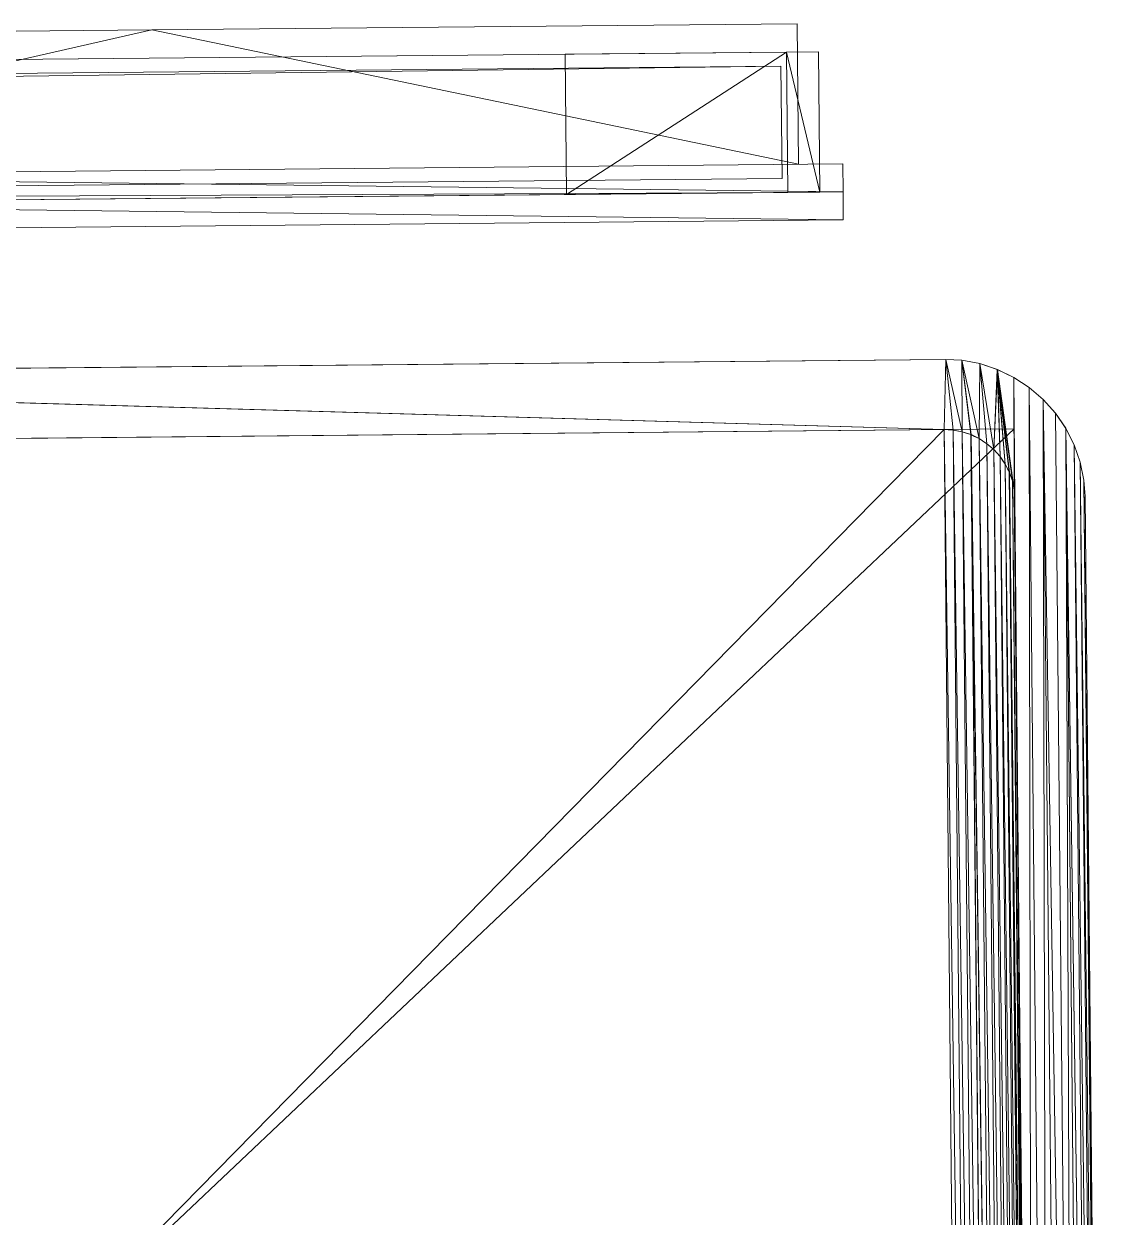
# Model space of a CAD drawing. Header units: millimetres. Extents: x -284281 to 1648660, y -821378 to -151356.
# Drawn here: x -263756 to -263571.9, y -271420 to -271216 of the extents above; entities that cross this region are included whole.
import ezdxf

# ---------------------------------------------------------------- set-up
doc = ezdxf.new("R2010")
doc.units = ezdxf.units.MM
doc.header["$MEASUREMENT"] = 0

# ---------------------------------------------------------------- blocks, each defined once
blk = doc.blocks.new('Forme_113_1')
at = {"color": 7, "linetype": 'Continuous', "lineweight": 20, "flags": 128}
for points in [[(162206.59, -271288.39), (162542.57, -271285.21)], [(162206.59, -271288.39), (162542.57, -271285.21)], [(162542.57, -271285.21), (162545.53, -271597.2)], [(162542.57, -271285.21), (162545.53, -271597.2)]]:
    blk.add_lwpolyline(points, dxfattribs=at)
blk = doc.blocks.new('Forme_114_1')
at = {"color": 7, "linetype": 'Continuous', "lineweight": 20, "flags": 128}
for points in [[(162206.59, -271288.39), (162542.57, -271285.21)], [(162209.54, -271600.38), (162542.57, -271285.21)], [(162545.53, -271597.2), (162542.57, -271285.21)]]:
    blk.add_lwpolyline(points, dxfattribs=at)
blk = doc.blocks.new('Forme_116_1')
at = {"color": 212, "linetype": 'Continuous', "lineweight": 5, "true_color": 0xcb00cc, "flags": 128}
blk.add_lwpolyline([(162544.23, -271460.4), (162542.68, -271297.21), (162542.64, -271296.53), (162542.57, -271295.65), (162542.43, -271294.98), (162542.25, -271294.11), (162542.02, -271293.46), (162541.73, -271292.62), (162541.42, -271292.02), (162541.02, -271291.23), (162540.64, -271290.66), (162540.14, -271289.93), (162539.69, -271289.42), (162539.09, -271288.76), (162538.42, -271288.18), (162537.9, -271287.74), (162537.16, -271287.25), (162536.59, -271286.88), (162535.79, -271286.49), (162535.18, -271286.19), (162534.33, -271285.92), (162533.68, -271285.7), (162532.81, -271285.54), (162532.14, -271285.42), (162531.25, -271285.36), (162530.57, -271285.32), (162353.78, -271287)], dxfattribs=at)
at = {"color": 7, "linetype": 'Continuous', "lineweight": 20, "flags": 128}
for points in [[(162545.41, -271585.2), (162542.57, -271295.65), (162542.25, -271294.11), (162541.73, -271292.62), (162541.02, -271291.23), (162540.14, -271289.93), (162539.09, -271288.76), (162537.9, -271287.74), (162536.59, -271286.88), (162535.18, -271286.19), (162533.68, -271285.7), (162532.14, -271285.42), (162530.57, -271285.32), (162218.58, -271288.28)], [(162221.54, -271600.27), (162530.57, -271285.32)], [(162535.1, -271597.2), (162530.57, -271285.32)], [(162533.53, -271597.31), (162530.57, -271285.32)], [(162535.1, -271597.2), (162532.14, -271285.42)], [(162536.63, -271596.87), (162532.14, -271285.42)], [(162536.63, -271596.87), (162533.68, -271285.7)], [(162538.11, -271596.36), (162533.68, -271285.7)], [(162539.51, -271595.65), (162535.18, -271286.19)], [(162538.11, -271596.36), (162535.18, -271286.19)], [(162539.51, -271595.65), (162536.59, -271286.88)], [(162540.81, -271594.76), (162536.59, -271286.88)], [(162540.81, -271594.76), (162537.9, -271287.74)], [(162541.98, -271593.71), (162537.9, -271287.74)], [(162541.98, -271593.71), (162539.09, -271288.76)], [(162543.01, -271592.53), (162539.09, -271288.76)], [(162543.86, -271591.21), (162540.14, -271289.93)], [(162543.01, -271592.53), (162540.14, -271289.93)], [(162543.86, -271591.21), (162541.02, -271291.23)], [(162544.54, -271589.8), (162541.02, -271291.23)], [(162545.03, -271588.31), (162541.73, -271292.62)], [(162544.54, -271589.8), (162541.73, -271292.62)], [(162545.33, -271586.77), (162542.25, -271294.11)], [(162545.03, -271588.31), (162542.25, -271294.11)], [(162545.33, -271586.77), (162542.57, -271295.65)], [(162545.41, -271585.2), (162542.68, -271297.21), (162542.57, -271295.65)]]:
    blk.add_lwpolyline(points, dxfattribs=at)
blk = doc.blocks.new('Forme_117_1')
at = {"color": 7, "linetype": 'Continuous', "lineweight": 20, "flags": 128}
for points in [[(162557.42, -271585.48), (162554.68, -271296.7), (162554.47, -271293.97), (162553.83, -271290.89), (162552.8, -271287.92), (162551.38, -271285.12), (162549.61, -271282.52), (162547.51, -271280.17), (162545.13, -271278.13), (162542.5, -271276.4), (162539.68, -271275.04), (162536.69, -271274.06), (162533.6, -271273.48), (162530.85, -271273.32), (162218.09, -271276.28)], [(162530.57, -271285.32), (162530.85, -271273.32)], [(162533.68, -271285.7), (162530.85, -271273.32)], [(162532.14, -271285.42), (162530.85, -271273.32)], [(162533.68, -271285.7), (162533.6, -271273.48)], [(162535.18, -271286.19), (162533.6, -271273.48)], [(162536.59, -271286.88), (162533.6, -271273.48)], [(162536.59, -271286.88), (162536.69, -271274.06)], [(162537.9, -271287.74), (162536.69, -271274.06)], [(162539.09, -271288.76), (162536.69, -271274.06)], [(162539.09, -271288.76), (162539.68, -271275.04)], [(162541.02, -271291.23), (162539.68, -271275.04)], [(162541.73, -271292.62), (162539.68, -271275.04)], [(162542.25, -271294.11), (162539.68, -271275.04)], [(162542.57, -271295.65), (162539.68, -271275.04)], [(162540.14, -271289.93), (162539.68, -271275.04)], [(162218.09, -271276.28), (162530.57, -271285.32), (162532.14, -271285.42), (162533.68, -271285.7), (162535.18, -271286.19), (162536.59, -271286.88), (162537.9, -271287.74), (162539.09, -271288.76), (162540.14, -271289.93), (162541.02, -271291.23), (162541.73, -271292.62), (162542.25, -271294.11), (162542.57, -271295.65), (162542.68, -271297.21), (162545.41, -271585.2), (162545.62, -271606)], [(162542.68, -271297.21), (162542.5, -271276.4)], [(162542.57, -271295.65), (162542.5, -271276.4)], [(162545.62, -271606), (162545.13, -271278.13)], [(162548.22, -271604.24), (162545.13, -271278.13)], [(162550.57, -271602.14), (162547.51, -271280.17)], [(162552.62, -271599.76), (162547.51, -271280.17)], [(162548.22, -271604.24), (162547.51, -271280.17)], [(162552.62, -271599.76), (162549.61, -271282.52)], [(162209.61, -271609.19), (162209.43, -271588.38), (162206.7, -271300.39), (162206.79, -271298.83), (162207.08, -271297.28), (162207.57, -271295.79), (162208.25, -271294.38), (162209.11, -271293.06), (162210.13, -271291.88), (162211.31, -271290.83), (162212.6, -271289.95), (162214.01, -271289.24), (162215.48, -271288.72), (162217.03, -271288.4), (162218.58, -271288.28), (162530.57, -271285.32)], [(162555.7, -271594.29), (162551.38, -271285.12)], [(162554.33, -271597.13), (162551.38, -271285.12)], [(162552.62, -271599.76), (162551.38, -271285.12)], [(162556.68, -271591.31), (162552.8, -271287.92)], [(162555.7, -271594.29), (162552.8, -271287.92)], [(162557.26, -271588.22), (162553.83, -271290.89)], [(162556.68, -271591.31), (162553.83, -271290.89)], [(162557.42, -271585.48), (162554.47, -271293.97)], [(162557.26, -271588.22), (162554.47, -271293.97)]]:
    blk.add_lwpolyline(points, dxfattribs=at)
blk = doc.blocks.new('Forme_118_1')
at = {"color": 7, "linetype": 'Continuous', "lineweight": 20, "flags": 128}
for points in [[(162284.89, -271218.05), (162395.18, -271217), (162505.47, -271215.96)], [(162505.47, -271215.96), (162505.7, -271239.96)], [(162284.89, -271218.05), (162264.09, -271218.25), (162243.29, -271218.44)], [(162243.52, -271242.44), (162243.29, -271218.44)], [(162245.22, -271223.23), (162243.29, -271218.44)], [(162284.89, -271218.05), (162245.22, -271223.23)], [(162264.09, -271218.25), (162245.22, -271223.23)], [(162283.04, -271222.87), (162284.89, -271218.05)], [(162284.89, -271218.05), (162285.12, -271242.05)], [(162505.7, -271239.96), (162395.18, -271217), (162285.12, -271242.05)], [(162245.22, -271223.23), (162243.52, -271242.44)], [(162283.04, -271222.87), (162245.22, -271223.23)], [(162245.45, -271247.22), (162245.22, -271223.23)], [(162283.04, -271222.87), (162283.27, -271246.87)], [(162285.12, -271242.05), (162283.04, -271222.87)], [(162292.68, -271241.98), (162513.27, -271239.89)], [(162513.27, -271239.89), (162513.31, -271244.69), (162513.36, -271249.49)], [(162235.96, -271242.51), (162243.52, -271242.44)], [(162236.05, -271252.11), (162236.01, -271247.31), (162235.96, -271242.51)], [(162243.52, -271242.44), (162236.01, -271247.31)], [(162245.45, -271247.22), (162243.52, -271242.44)], [(162283.23, -271242.75), (162245.45, -271247.22)], [(162292.68, -271241.98), (162283.27, -271246.87)], [(162285.12, -271242.05), (162283.27, -271246.87)], [(162285.12, -271242.05), (162292.68, -271241.98)], [(162513.31, -271244.69), (162292.68, -271241.98)], [(162292.68, -271241.98), (162292.73, -271246.78), (162292.77, -271251.58)], [(162292.73, -271246.78), (162513.31, -271244.69)], [(162236.01, -271247.31), (162245.45, -271247.22), (162283.27, -271246.87), (162292.73, -271246.78)], [(162292.73, -271246.78), (162236.05, -271252.11)], [(162513.36, -271249.49), (162292.73, -271246.78)], [(162245.45, -271247.22), (162236.05, -271252.11)], [(162513.36, -271249.49), (162292.77, -271251.58)], [(162292.77, -271251.58), (162236.05, -271252.11)]]:
    blk.add_lwpolyline(points, dxfattribs=at)
blk = doc.blocks.new('Forme_119_1')
at = {"color": 7, "linetype": 'Continuous', "lineweight": 20, "flags": 128}
for points in [[(162503.63, -271220.78), (162465.81, -271221.14)], [(162465.81, -271221.14), (162466.04, -271245.13)], [(162503.63, -271220.78), (162466.04, -271245.13)], [(162509.14, -271220.72), (162503.63, -271220.78)], [(162509.37, -271244.72), (162503.63, -271220.78)], [(162503.86, -271244.78), (162503.63, -271220.78)], [(162509.37, -271244.72), (162509.14, -271220.72)], [(162466.04, -271245.13), (162503.86, -271244.78)], [(162509.37, -271244.72), (162503.86, -271244.78)]]:
    blk.add_lwpolyline(points, dxfattribs=at)
blk = doc.blocks.new('Forme_120_1')
at = {"color": 7, "linetype": 'Continuous', "lineweight": 20, "flags": 128}
for points in [[(161976.26, -271228.17), (162502.7, -271223.19)], [(162502.7, -271223.19), (161976.28, -271230.17)], [(162502.7, -271223.19), (162502.89, -271242.38)], [(161976.45, -271247.37), (162502.89, -271242.38)]]:
    blk.add_lwpolyline(points, dxfattribs=at)
blk = doc.blocks.new('Forme_121_1')
at = {"color": 7, "linetype": 'Continuous', "lineweight": 20, "flags": 128}
for points in [[(162503.63, -271220.78), (161983.19, -271225.71)], [(162503.63, -271220.78), (162503.86, -271244.78)], [(162503.86, -271244.78), (161983.4, -271247.24)], [(162503.86, -271244.78), (161983.42, -271249.71)]]:
    blk.add_lwpolyline(points, dxfattribs=at)

msp = doc.modelspace()

# ---------------------------------------------------------------- linework, layer by layer
at = {"color": 7, "linetype": 'Continuous', "lineweight": 20, "flags": 128}
for points in [[(-263844.43727, -271218.04901), (-263734.15019, -271217.00416), (-263623.86311, -271215.9593)], [(-263623.86311, -271215.9593), (-263623.63575, -271239.95822)], [(-263623.63575, -271239.95822), (-263734.15019, -271217.00416), (-263844.2099, -271242.04794)], [(-263625.70156, -271220.77693), (-264146.13864, -271225.70754)], [(-263625.70156, -271220.77693), (-263663.52387, -271221.13526)], [(-263663.52387, -271221.13526), (-263663.2965, -271245.13418)], [(-263625.70156, -271220.77693), (-263663.2965, -271245.13418)], [(-263620.1938, -271220.72475), (-263625.70156, -271220.77693)], [(-263619.96644, -271244.72368), (-263625.70156, -271220.77693)], [(-263625.47419, -271244.77586), (-263625.70156, -271220.77693)], [(-263625.70156, -271220.77693), (-263625.47419, -271244.77586)], [(-263619.96644, -271244.72368), (-263620.1938, -271220.72475)], [(-264153.06728, -271228.17329), (-263626.62678, -271223.18581)], [(-263626.62678, -271223.18581), (-264153.04839, -271230.1668)], [(-263626.62678, -271223.18581), (-263626.44489, -271242.38494)], [(-263836.65024, -271241.97632), (-263616.06409, -271239.88649)], [(-263616.06409, -271239.88649), (-263616.01861, -271244.68627), (-263615.97314, -271249.48606)], [(-264152.88538, -271247.37242), (-263626.44489, -271242.38494)], [(-263616.01861, -271244.68627), (-263836.65024, -271241.97632)], [(-263625.47419, -271244.77586), (-264145.93462, -271247.24298)], [(-263625.47419, -271244.77586), (-264145.91128, -271249.70646)], [(-263836.60477, -271246.7761), (-263616.01861, -271244.68627)], [(-263663.2965, -271245.13418), (-263625.47419, -271244.77586)], [(-263619.96644, -271244.72368), (-263625.47419, -271244.77586)], [(-263615.97314, -271249.48606), (-263836.60477, -271246.7761)], [(-263615.97314, -271249.48606), (-263836.55929, -271251.57588)], [(-263571.9161, -271585.47977), (-263574.65199, -271296.70072), (-263574.8579, -271293.96655), (-263575.49909, -271290.88849), (-263576.53524, -271287.92217), (-263577.95389, -271285.11548), (-263579.71859, -271282.51608), (-263581.8169, -271280.17186), (-263584.20034, -271278.13034), (-263586.83283, -271276.40321), (-263589.65389, -271275.03787), (-263592.6393, -271274.05811), (-263595.72896, -271273.47535), (-263598.47855, -271273.32139), (-263911.24458, -271276.28453)], [(-263598.76085, -271285.32461), (-263598.47855, -271273.32139)], [(-263595.64912, -271285.70314), (-263598.47855, -271273.32139)], [(-263597.18789, -271285.41771), (-263598.47855, -271273.32139)], [(-263595.64912, -271285.70314), (-263595.72896, -271273.47535)], [(-263594.15641, -271286.19303), (-263595.72896, -271273.47535)], [(-263592.74588, -271286.87569), (-263595.72896, -271273.47535)], [(-263592.74588, -271286.87569), (-263592.6393, -271274.05811)], [(-263591.42964, -271287.73926), (-263592.6393, -271274.05811)], [(-263590.24392, -271288.76008), (-263592.6393, -271274.05811)], [(-263590.24392, -271288.76008), (-263589.65389, -271275.03787)], [(-263588.31247, -271291.22589), (-263589.65389, -271275.03787)], [(-263587.6032, -271292.62323), (-263589.65389, -271275.03787)], [(-263587.08513, -271294.10639), (-263589.65389, -271275.03787)], [(-263586.75847, -271295.65137), (-263589.65389, -271275.03787)], [(-263589.18882, -271289.92613), (-263589.65389, -271275.03787)], [(-263911.24458, -271276.28453), (-263598.76085, -271285.32461), (-263597.18789, -271285.41771), (-263595.64912, -271285.70314), (-263594.15641, -271286.19303), (-263592.74588, -271286.87569), (-263591.42964, -271287.73926), (-263590.24392, -271288.76008), (-263589.18882, -271289.92613), (-263588.31247, -271291.22589), (-263587.6032, -271292.62323), (-263587.08513, -271294.10639), (-263586.75847, -271295.65137), (-263586.6477, -271297.21039), (-263583.91932, -271585.19747), (-263583.7102, -271606.00442)], [(-263586.6477, -271297.21039), (-263586.83283, -271276.40321)], [(-263586.75847, -271295.65137), (-263586.83283, -271276.40321)], [(-263583.7102, -271606.00442), (-263584.20034, -271278.13034)], [(-263581.1108, -271604.23972), (-263584.20034, -271278.13034)], [(-263578.76657, -271602.14141), (-263581.8169, -271280.17186)], [(-263576.71306, -271599.75785), (-263581.8169, -271280.17186)], [(-263581.1108, -271604.23972), (-263581.8169, -271280.17186)], [(-263576.71306, -271599.75785), (-263579.71859, -271282.51608)], [(-263922.74638, -271288.39403), (-263586.76138, -271285.21092)], [(-263922.74638, -271288.39403), (-263586.76138, -271285.21092)], [(-263922.74638, -271288.39403), (-263586.76138, -271285.21092)], [(-263919.7192, -271609.18776), (-263919.90432, -271588.38058), (-263922.6327, -271300.3935), (-263922.53948, -271298.83254), (-263922.25416, -271297.28177), (-263921.76428, -271295.78906), (-263921.08161, -271294.37853), (-263920.21804, -271293.06229), (-263919.19723, -271291.87657), (-263918.01906, -271290.83336), (-263916.73142, -271289.94512), (-263915.32207, -271289.23574), (-263913.85092, -271288.71778), (-263912.30583, -271288.40313), (-263910.74692, -271288.28035), (-263598.76085, -271285.32461)], [(-263919.79064, -271600.38004), (-263586.76138, -271285.21092)], [(-263583.91932, -271585.19747), (-263586.75847, -271295.65137), (-263587.08513, -271294.10639), (-263587.6032, -271292.62323), (-263588.31247, -271291.22589), (-263589.18882, -271289.92613), (-263590.24392, -271288.76008), (-263591.42964, -271287.73926), (-263592.74588, -271286.87569), (-263594.15641, -271286.19303), (-263595.64912, -271285.70314), (-263597.18789, -271285.41771), (-263598.76085, -271285.32461), (-263910.74692, -271288.28035)], [(-263907.79117, -271600.26636), (-263598.76085, -271285.32461)], [(-263594.23408, -271597.19972), (-263598.76085, -271285.32461)], [(-263595.8051, -271597.31061), (-263598.76085, -271285.32461)], [(-263594.23408, -271597.19972), (-263597.18789, -271285.41771)], [(-263592.70111, -271596.87319), (-263597.18789, -271285.41771)], [(-263592.70111, -271596.87319), (-263595.64912, -271285.70314)], [(-263591.21795, -271596.35511), (-263595.64912, -271285.70314)], [(-263586.76138, -271285.21092), (-263583.80564, -271597.19693)], [(-263586.76138, -271285.21092), (-263583.80564, -271597.19693)], [(-263583.80564, -271597.19693), (-263586.76138, -271285.21092)], [(-263573.63269, -271594.29243), (-263577.95389, -271285.11548)], [(-263574.99792, -271597.12549), (-263577.95389, -271285.11548)], [(-263576.71306, -271599.75785), (-263577.95389, -271285.11548)], [(-263589.8206, -271595.64584), (-263594.15641, -271286.19303)], [(-263591.21795, -271596.35511), (-263594.15641, -271286.19303)], [(-263589.8206, -271595.64584), (-263592.74588, -271286.87569)], [(-263588.52096, -271594.75749), (-263592.74588, -271286.87569)], [(-263588.52096, -271594.75749), (-263591.42964, -271287.73926)], [(-263587.35479, -271593.7144), (-263591.42964, -271287.73926)], [(-263572.65293, -271591.30701), (-263576.53524, -271287.92217)], [(-263573.63269, -271594.29243), (-263576.53524, -271287.92217)], [(-263587.35479, -271593.7144), (-263590.24392, -271288.76008)], [(-263586.32198, -271592.52856), (-263590.24392, -271288.76008)], [(-263585.47041, -271591.21243), (-263589.18882, -271289.92613)], [(-263586.32198, -271592.52856), (-263589.18882, -271289.92613)], [(-263585.47041, -271591.21243), (-263588.31247, -271291.22589)], [(-263584.78774, -271589.8019), (-263588.31247, -271291.22589)], [(-263572.07018, -271588.21735), (-263575.49909, -271290.88849)], [(-263572.65293, -271591.30701), (-263575.49909, -271290.88849)], [(-263584.29786, -271588.30919), (-263587.6032, -271292.62323)], [(-263584.78774, -271589.8019), (-263587.6032, -271292.62323)], [(-263571.9161, -271585.47977), (-263574.8579, -271293.96655)], [(-263572.07018, -271588.21735), (-263574.8579, -271293.96655)], [(-263584.00042, -271586.77031), (-263587.08513, -271294.10639)], [(-263584.29786, -271588.30919), (-263587.08513, -271294.10639)], [(-263584.00042, -271586.77031), (-263586.75847, -271295.65137)], [(-263583.91932, -271585.19747), (-263586.6477, -271297.21039), (-263586.75847, -271295.65137)]]:
    msp.add_lwpolyline(points, dxfattribs=at)
at = {"color": 212, "linetype": 'Continuous', "lineweight": 5, "true_color": 0xcb00cc, "flags": 128}
msp.add_lwpolyline([(-263585.10162, -271460.40318), (-263586.6477, -271297.21039), (-263586.6957, -271296.53481), (-263586.75847, -271295.65137), (-263586.90002, -271294.98188), (-263587.08513, -271294.10639), (-263587.30962, -271293.46369), (-263587.6032, -271292.62323), (-263587.91055, -271292.01772), (-263588.31247, -271291.22589), (-263588.69222, -271290.66266), (-263589.18882, -271289.92613), (-263589.64603, -271289.42084), (-263590.24392, -271288.76008), (-263590.91583, -271288.18161), (-263591.42964, -271287.73926), (-263592.17551, -271287.24991), (-263592.74588, -271286.87569), (-263593.54518, -271286.48885), (-263594.15641, -271286.19303), (-263595.00228, -271285.91543), (-263595.64912, -271285.70314), (-263596.52109, -271285.5414), (-263597.18789, -271285.41771), (-263598.07923, -271285.36495), (-263598.76085, -271285.32461), (-263775.55308, -271286.99953)], dxfattribs=at)

# ---------------------------------------------------------------- block references
at = {"linetype": 'Continuous', "lineweight": 0}
for name in ['Forme_118_1', 'Forme_121_1', 'Forme_119_1', 'Forme_120_1', 'Forme_117_1', 'Forme_113_1', 'Forme_114_1', 'Forme_116_1']:
    msp.add_blockref(name, (-426129.3317, 0), dxfattribs=at)

doc.saveas('drawing.dxf')
